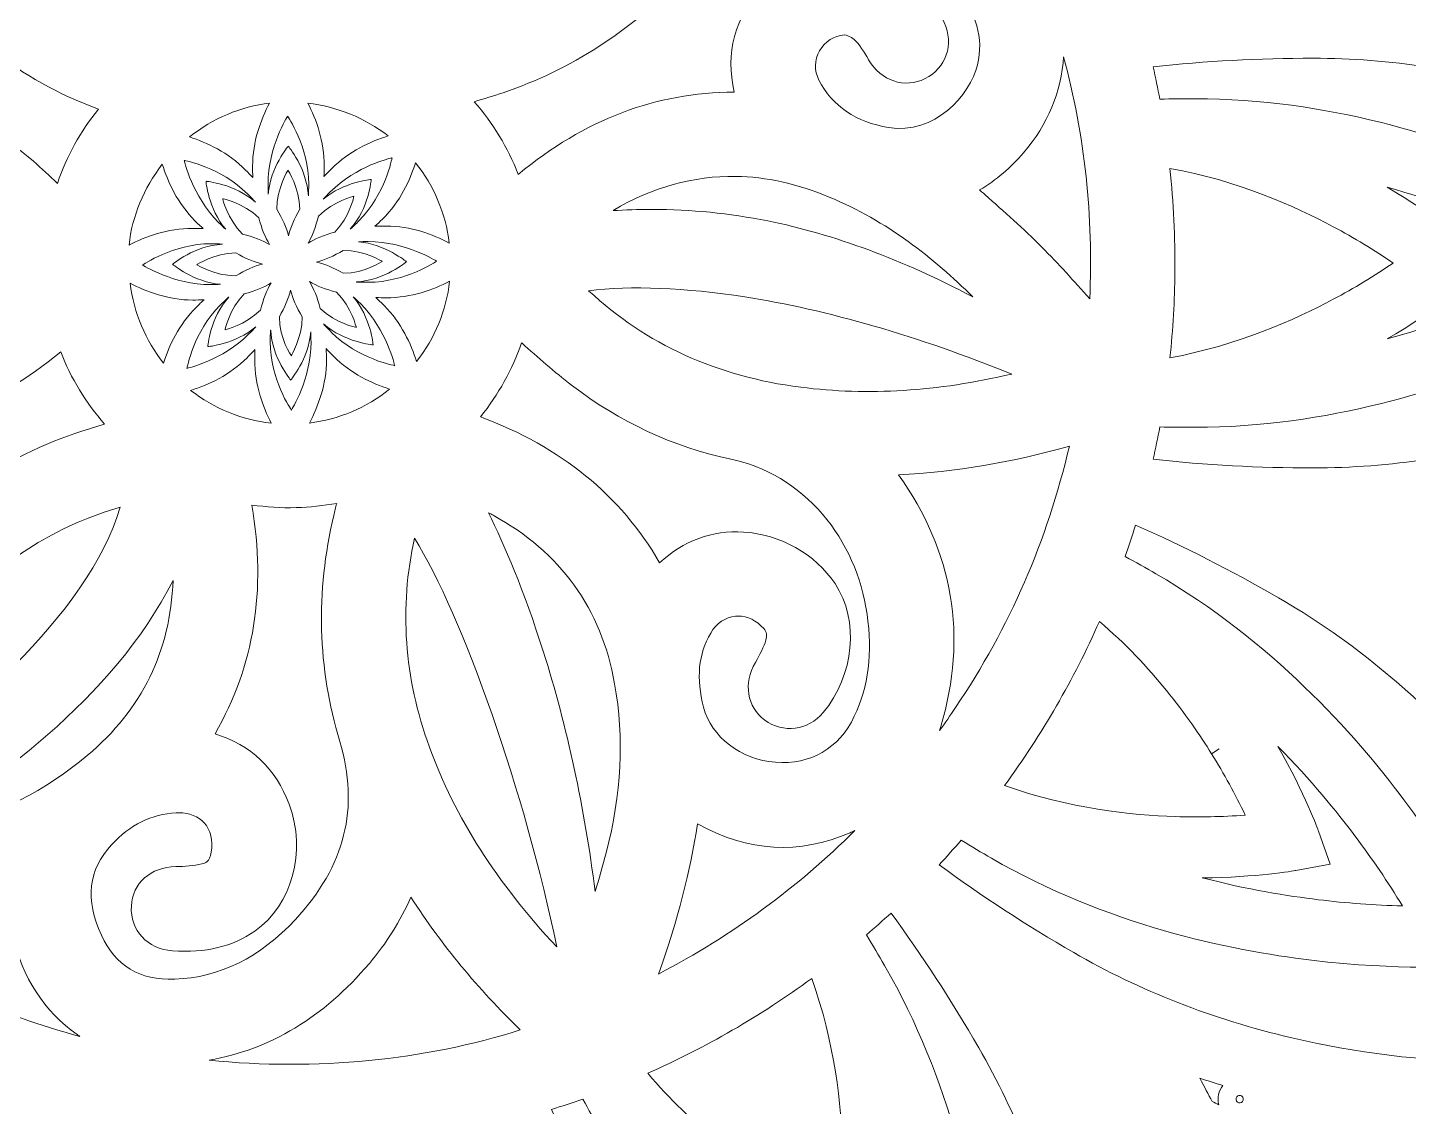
# Model space of a CAD drawing. Header units: millimetres. Extents: x -17 to 2094, y -143 to 314.
# Drawn here: x 452.9 to 568, y 6.1 to 96 of the extents above; entities that cross this region are included whole.
import ezdxf

# ---------------------------------------------------------------- set-up
doc = ezdxf.new("R2010")
doc.units = ezdxf.units.MM
doc.header["$MEASUREMENT"] = 0
doc.layers.add('Layer 3', color=7, linetype='Continuous')

msp = doc.modelspace()

# ---------------------------------------------------------------- linework, layer by layer
at = {"layer": 'Layer 3', "lineweight": 0}
for points, knots in [([(663.7, 73.81), (663.7, 73.81), (667.43, 76.32), (667.43, 76.32), (667.43, 76.32), (663.7, 78.84), (663.7, 78.84), (663.26, 79.13), (652.64, 86.25), (635.47, 93.41), (623.61, 98.36), (606.81, 104.02), (587.6, 106.56), (602.98, 118.37), (614.7, 131.67), (622.5, 141.9), (633.79, 156.69), (639.43, 168.16), (639.67, 168.64), (639.67, 168.64), (641.64, 172.67), (641.64, 172.67), (641.64, 172.67), (637.15, 172.99), (637.15, 172.99), (636.62, 173.03), (623.87, 173.88), (605.41, 171.49), (592.67, 169.85), (575.29, 166.35), (557.38, 158.94), (564.8, 176.86), (568.3, 194.25), (569.94, 207), (572.33, 225.46), (571.48, 238.21), (571.44, 238.74), (571.44, 238.74), (571.12, 243.22), (571.12, 243.22), (571.12, 243.22), (567.09, 241.25), (567.09, 241.25), (566.61, 241.02), (555.14, 235.38), (540.35, 224.09), (530.13, 216.29), (516.83, 204.58), (505.02, 189.2), (502.49, 208.43), (496.83, 225.24), (491.88, 237.1), (484.71, 254.28), (477.6, 264.89), (477.3, 265.34), (477.3, 265.34), (474.79, 269.06), (474.79, 269.06), (474.79, 269.06), (472.27, 265.34), (472.27, 265.34), (471.97, 264.89), (464.86, 254.28), (457.7, 237.1), (452.75, 225.24), (447.09, 208.45), (444.55, 189.23), (432.74, 204.62), (419.43, 216.34), (409.21, 224.14), (394.42, 235.43), (382.95, 241.07), (382.47, 241.3), (382.47, 241.3), (378.43, 243.27), (378.43, 243.27), (378.43, 243.27), (378.12, 238.79), (378.12, 238.79), (378.08, 238.25), (377.23, 225.51), (379.61, 207.05), (381.26, 194.3), (384.75, 176.93), (392.16, 159.02), (374.25, 166.44), (356.86, 169.93), (344.11, 171.58), (325.65, 173.96), (312.9, 173.11), (312.37, 173.07), (312.37, 173.07), (307.89, 172.76), (307.89, 172.76), (307.89, 172.76), (309.86, 168.72), (309.86, 168.72), (310.09, 168.24), (315.73, 156.77), (327.02, 141.98), (334.82, 131.76), (346.53, 118.46), (361.9, 106.66), (342.68, 104.12), (325.87, 98.46), (314.01, 93.51), (296.83, 86.34), (286.21, 79.23), (285.77, 78.93), (285.77, 78.93), (282.05, 76.42), (282.05, 76.42), (282.05, 76.42), (285.77, 73.91), (285.77, 73.91), (286.21, 73.61), (296.83, 66.5), (314.01, 59.33), (325.87, 54.38), (342.66, 48.72), (361.88, 46.18), (346.49, 34.38), (334.77, 21.07), (326.97, 10.85), (315.68, -3.95), (310.04, -15.41), (309.81, -15.89), (309.81, -15.89), (307.84, -19.93), (307.84, -19.93), (307.84, -19.93), (312.32, -20.25), (312.32, -20.25), (312.85, -20.28), (325.6, -21.13), (344.06, -18.75), (356.81, -17.11), (374.18, -13.61), (392.09, -6.2), (384.67, -24.12), (381.17, -41.5), (379.53, -54.26), (377.15, -72.71), (378, -85.46), (378.04, -86), (378.04, -86), (378.35, -90.48), (378.35, -90.48), (378.35, -90.48), (382.39, -88.51), (382.39, -88.51), (382.87, -88.28), (394.33, -82.64), (409.13, -71.35), (419.35, -63.55), (432.64, -51.83), (444.45, -36.46), (446.98, -55.69), (452.65, -72.49), (457.6, -84.36), (464.77, -101.54), (471.88, -112.15), (472.18, -112.59), (472.18, -112.59), (474.69, -116.32), (474.69, -116.32), (474.69, -116.32), (477.2, -112.59), (477.2, -112.59), (477.5, -112.15), (484.61, -101.54), (491.78, -84.36), (496.73, -72.5), (502.39, -55.7), (504.92, -36.49), (516.73, -51.87), (530.04, -63.59), (540.26, -71.4), (555.05, -82.69), (566.52, -88.32), (567, -88.56), (567, -88.56), (571.04, -90.53), (571.04, -90.53), (571.04, -90.53), (571.35, -86.05), (571.35, -86.05), (571.39, -85.51), (572.24, -72.76), (569.86, -54.31), (568.22, -41.56), (564.72, -24.18), (557.31, -6.27), (575.23, -13.69), (592.61, -17.19), (605.37, -18.84), (623.82, -21.22), (636.57, -20.37), (637.11, -20.33), (637.11, -20.33), (641.59, -20.02), (641.59, -20.02), (641.59, -20.02), (639.62, -15.98), (639.62, -15.98), (639.38, -15.5), (633.75, -4.03), (622.46, 10.76), (614.66, 20.98), (602.94, 34.28), (587.57, 46.08), (606.8, 48.62), (623.6, 54.28), (635.47, 59.23), (652.64, 66.4), (663.26, 73.51), (663.7, 73.81)], [0, 0, 0, 0, 1, 1, 1, 2, 2, 2, 3, 3, 3, 4, 4, 4, 5, 5, 5, 6, 6, 6, 7, 7, 7, 8, 8, 8, 9, 9, 9, 10, 10, 10, 11, 11, 11, 12, 12, 12, 13, 13, 13, 14, 14, 14, 15, 15, 15, 16, 16, 16, 17, 17, 17, 18, 18, 18, 19, 19, 19, 20, 20, 20, 21, 21, 21, 22, 22, 22, 23, 23, 23, 24, 24, 24, 25, 25, 25, 26, 26, 26, 27, 27, 27, 28, 28, 28, 29, 29, 29, 30, 30, 30, 31, 31, 31, 32, 32, 32, 33, 33, 33, 34, 34, 34, 35, 35, 35, 36, 36, 36, 37, 37, 37, 38, 38, 38, 39, 39, 39, 40, 40, 40, 41, 41, 41, 42, 42, 42, 43, 43, 43, 44, 44, 44, 45, 45, 45, 46, 46, 46, 47, 47, 47, 48, 48, 48, 49, 49, 49, 50, 50, 50, 51, 51, 51, 52, 52, 52, 53, 53, 53, 54, 54, 54, 55, 55, 55, 56, 56, 56, 57, 57, 57, 58, 58, 58, 59, 59, 59, 60, 60, 60, 61, 61, 61, 62, 62, 62, 63, 63, 63, 64, 64, 64, 65, 65, 65, 66, 66, 66, 67, 67, 67, 68, 68, 68, 69, 69, 69, 70, 70, 70, 71, 71, 71, 72, 72, 72, 72]), ([(433.35, 117.97), (433.46, 117.97), (433.56, 117.97), (433.67, 117.97), (436.08, 117.85), (438.06, 116.91), (439.25, 115.32), (440.51, 113.64), (440.87, 111.28), (440.25, 108.68), (440.16, 108.3), (440.01, 107.91), (439.8, 107.5), (439.34, 106.6), (438.71, 106.03), (437.98, 105.85), (437.26, 105.67), (436.44, 105.89), (435.61, 106.48), (434.98, 106.92), (434.86, 107.25), (435.09, 107.93), (435.25, 108.44), (435.52, 108.99), (435.9, 109.63), (436.95, 111.39), (436.58, 113.45), (435.01, 114.52), (433.41, 115.61), (431.35, 115.24), (430.12, 113.63), (427.52, 110.23), (427.24, 105.78), (429.45, 102.81), (431.24, 100.39), (434.22, 98.84), (437.22, 98.76), (439.71, 98.7), (442.04, 99.61), (443.88, 101.34), (447.16, 95.69), (452.06, 91.7), (458.81, 89.19), (457.3, 87.31), (456.18, 85.28), (455.4, 83.01), (454.74, 83.64), (454.09, 84.25), (453.4, 84.85), (448.88, 88.72), (443.57, 91.4), (437.61, 92.82), (433.28, 93.85), (430.07, 96.53), (428.07, 100.78), (426.12, 104.94), (425.85, 109.1), (427.25, 113.17), (428.28, 116.18), (430.57, 117.97), (433.35, 117.97)], [0, 0, 0, 0, 1, 1, 1, 2, 2, 2, 3, 3, 3, 4, 4, 4, 5, 5, 5, 6, 6, 6, 7, 7, 7, 8, 8, 8, 9, 9, 9, 10, 10, 10, 11, 11, 11, 12, 12, 12, 13, 13, 13, 14, 14, 14, 15, 15, 15, 16, 16, 16, 17, 17, 17, 18, 18, 18, 19, 19, 19, 20, 20, 20, 20]), ([(524.65, 87.66), (521.94, 88.11), (519.99, 89.43), (518.85, 91.61), (518.45, 92.37), (518.47, 93.28), (518.91, 94.06), (519.34, 94.83), (520.12, 95.32), (520.97, 95.37), (521.1, 95.38), (521.51, 95.24), (521.8, 94.99), (522.23, 94.61), (522.6, 93.96), (522.97, 93.33), (522.97, 93.33), (522.99, 93.29), (522.99, 93.29), (524.01, 91.54), (525.99, 90.88), (527.7, 91.73), (529.44, 92.59), (530.12, 94.6), (529.29, 96.4), (527.9, 99.4), (525.98, 101.24), (523.44, 102.03), (520.06, 103.08), (516.92, 102.13), (514.1, 99.2), (511.82, 96.84), (511.03, 93.88), (511.8, 90.6), (505.24, 90.58), (499.34, 88.33), (493.8, 83.76), (492.91, 86.03), (491.7, 88.02), (490.13, 89.81), (490.94, 90.05), (491.74, 90.29), (492.54, 90.56), (498.2, 92.48), (503.18, 95.69), (507.34, 100.11), (510.34, 103.29), (514.05, 104.81), (518.4, 104.63), (523.26, 104.43), (527.24, 102.61), (530.21, 99.23), (531.99, 97.2), (532.59, 95.13), (532.06, 92.88), (531.45, 90.35), (528.47, 87.03), (524.65, 87.66)], [0, 0, 0, 0, 1, 1, 1, 2, 2, 2, 3, 3, 3, 4, 4, 4, 5, 5, 5, 6, 6, 6, 7, 7, 7, 8, 8, 8, 9, 9, 9, 10, 10, 10, 11, 11, 11, 12, 12, 12, 13, 13, 13, 14, 14, 14, 15, 15, 15, 16, 16, 16, 17, 17, 17, 18, 18, 18, 19, 19, 19, 19]), ([(535.9, 85.56), (537.91, 87.91), (539.06, 90.66), (539.24, 93.56), (541, 87), (541.73, 80.24), (541.41, 73.38), (540.09, 74.88), (538.81, 76.31), (537.42, 77.7), (535.9, 79.22), (534.27, 80.67), (532.69, 82.06), (532.69, 82.06), (532.56, 82.18), (532.56, 82.18), (532.46, 82.27), (532.35, 82.36), (532.24, 82.46), (533.62, 83.28), (534.84, 84.32), (535.9, 85.56)], [0, 0, 0, 0, 1, 1, 1, 2, 2, 2, 3, 3, 3, 4, 4, 4, 5, 5, 5, 6, 6, 6, 7, 7, 7, 7]), ([(579.33, 62.25), (572.88, 60.3), (566.39, 59.31), (560.04, 59.31), (555.53, 59.31), (551.04, 59.55), (546.7, 60.03), (546.9, 60.92), (547.09, 61.82), (547.25, 62.72), (548.26, 62.7), (549.24, 62.69), (550.18, 62.69), (561.24, 62.69), (571.15, 65.93), (577.51, 68.66), (584.4, 71.61), (588.69, 74.55), (588.87, 74.67), (588.87, 74.67), (591.32, 76.37), (591.32, 76.37), (591.32, 76.37), (588.87, 78.07), (588.87, 78.07), (588.69, 78.19), (584.41, 81.13), (577.51, 84.08), (571.15, 86.81), (561.24, 90.06), (550.18, 90.06), (549.24, 90.06), (548.26, 90.04), (547.25, 90.02), (547.09, 90.92), (546.9, 91.82), (546.7, 92.72), (551.04, 93.19), (555.53, 93.43), (560.04, 93.43), (566.39, 93.43), (572.88, 92.44), (579.33, 90.5), (584.52, 88.93), (589.7, 86.74), (594.72, 83.99), (599.31, 81.48), (603.83, 78.15), (606.13, 76.37), (603.82, 74.59), (599.3, 71.26), (594.72, 68.75), (589.7, 66), (584.52, 63.82), (579.33, 62.25)], [0, 0, 0, 0, 1, 1, 1, 2, 2, 2, 3, 3, 3, 4, 4, 4, 5, 5, 5, 6, 6, 6, 7, 7, 7, 8, 8, 8, 9, 9, 9, 10, 10, 10, 11, 11, 11, 12, 12, 12, 13, 13, 13, 14, 14, 14, 15, 15, 15, 16, 16, 16, 17, 17, 17, 18, 18, 18, 18]), ([(473.07, 89.7), (472.35, 88.33), (471.66, 86.48), (471.66, 84.44), (471.66, 84.12), (471.67, 83.8), (471.68, 83.49), (471.49, 83.7), (471.29, 83.91), (471.08, 84.12), (469.61, 85.59), (467.85, 86.41), (466.4, 86.87), (468.35, 88.42), (470.68, 89.41), (473.07, 89.7)], [0, 0, 0, 0, 1, 1, 1, 2, 2, 2, 3, 3, 3, 4, 4, 4, 5, 5, 5, 5]), ([(476.34, 82.93), (476.34, 82.6), (476.33, 82.28), (476.32, 81.97), (476.31, 81.97), (476.31, 81.96), (476.31, 81.96), (476.19, 84.28), (474.63, 86.11), (474.63, 86.11), (474.63, 86.11), (473.14, 84.36), (472.97, 82.11), (472.95, 82.38), (472.95, 82.65), (472.95, 82.93), (472.95, 86.07), (474.58, 88.61), (474.58, 88.61), (474.58, 88.61), (476.34, 86.07), (476.34, 82.93)], [0, 0, 0, 0, 1, 1, 1, 2, 2, 2, 3, 3, 3, 4, 4, 4, 5, 5, 5, 6, 6, 6, 7, 7, 7, 7]), ([(478.26, 84.25), (478.04, 84.02), (477.82, 83.8), (477.61, 83.57), (477.62, 83.85), (477.63, 84.14), (477.63, 84.44), (477.63, 86.52), (476.97, 88.34), (476.26, 89.69), (478.73, 89.39), (481.02, 88.45), (482.96, 86.96), (481.48, 86.5), (479.7, 85.68), (478.26, 84.25)], [0, 0, 0, 0, 1, 1, 1, 2, 2, 2, 3, 3, 3, 4, 4, 4, 5, 5, 5, 5]), ([(481.55, 83.33), (481.55, 83.33), (479.26, 83.14), (477.55, 81.68), (477.73, 81.88), (477.92, 82.08), (478.11, 82.28), (480.33, 84.49), (483.28, 85.14), (483.28, 85.14), (483.28, 85.14), (482.73, 82.1), (480.51, 79.88), (480.28, 79.64), (480.04, 79.42), (479.81, 79.21), (479.81, 79.21), (479.8, 79.21), (479.8, 79.21), (481.35, 80.93), (481.55, 83.33), (481.55, 83.33)], [0, 0, 0, 0, 1, 1, 1, 2, 2, 2, 3, 3, 3, 4, 4, 4, 5, 5, 5, 6, 6, 6, 7, 7, 7, 7]), ([(466.86, 79.9), (467.08, 79.67), (467.31, 79.45), (467.54, 79.25), (467.26, 79.26), (466.97, 79.26), (466.67, 79.26), (464.56, 79.26), (462.72, 78.58), (461.37, 77.87), (461.62, 80.27), (462.59, 82.62), (464.14, 84.6), (464.61, 83.12), (465.42, 81.33), (466.86, 79.9)], [0, 0, 0, 0, 1, 1, 1, 2, 2, 2, 3, 3, 3, 4, 4, 4, 5, 5, 5, 5]), ([(471.23, 82.14), (471.46, 81.91), (471.69, 81.68), (471.9, 81.45), (471.9, 81.44), (471.9, 81.44), (471.9, 81.43), (470.18, 82.99), (467.78, 83.18), (467.78, 83.18), (467.78, 83.18), (467.96, 80.89), (469.42, 79.18), (469.23, 79.36), (469.03, 79.55), (468.83, 79.75), (466.61, 81.96), (465.97, 84.92), (465.97, 84.92), (465.97, 84.92), (469.01, 84.36), (471.23, 82.14)], [0, 0, 0, 0, 1, 1, 1, 2, 2, 2, 3, 3, 3, 4, 4, 4, 5, 5, 5, 6, 6, 6, 7, 7, 7, 7]), ([(473.68, 80.85), (473.69, 82.65), (474.6, 84.1), (474.6, 84.1), (474.6, 84.1), (475.57, 82.65), (475.59, 80.85), (475.12, 80.05), (474.8, 79.29), (474.66, 78.63), (474.49, 79.29), (474.15, 80.05), (473.68, 80.85)], [0, 0, 0, 0, 1, 1, 1, 2, 2, 2, 3, 3, 3, 4, 4, 4, 4]), ([(482.8, 79.45), (482.48, 79.45), (482.17, 79.44), (481.86, 79.43), (482.07, 79.62), (482.28, 79.82), (482.49, 80.03), (483.97, 81.51), (484.78, 83.28), (485.24, 84.72), (486.78, 82.8), (487.74, 80.51), (488.05, 78.04), (486.68, 78.76), (484.83, 79.45), (482.8, 79.45)], [0, 0, 0, 0, 1, 1, 1, 2, 2, 2, 3, 3, 3, 4, 4, 4, 5, 5, 5, 5]), ([(566.69, 76.37), (565.12, 75.29), (563.45, 74.28), (561.7, 73.35), (558.54, 71.66), (553.68, 69.49), (548.1, 68.48), (548.35, 70.85), (548.49, 73.25), (548.51, 75.63), (548.54, 78.51), (548.4, 81.4), (548.1, 84.26), (553.68, 83.26), (558.54, 81.09), (561.7, 79.4), (563.45, 78.46), (565.12, 77.45), (566.69, 76.37)], [0, 0, 0, 0, 1, 1, 1, 2, 2, 2, 3, 3, 3, 4, 4, 4, 5, 5, 5, 6, 6, 6, 6]), ([(531.67, 73.56), (525.82, 76.65), (520.09, 78.77), (514.58, 79.88), (511.36, 80.52), (508.21, 80.84), (504.94, 80.84), (503.77, 80.84), (502.68, 80.8), (501.7, 80.74), (505, 82.71), (508.37, 83.63), (511.93, 83.59), (514.46, 83.55), (517, 82.99), (519.69, 81.87), (524.53, 79.87), (528.42, 76.77), (531.67, 73.56)], [0, 0, 0, 0, 1, 1, 1, 2, 2, 2, 3, 3, 3, 4, 4, 4, 5, 5, 5, 6, 6, 6, 6]), ([(473.08, 77.91), (472.49, 78.26), (471.72, 78.56), (470.82, 78.79), (469.56, 80.07), (469.17, 81.73), (469.17, 81.73), (469.17, 81.73), (470.89, 81.4), (472.17, 80.14), (472.41, 79.24), (472.72, 78.48), (473.08, 77.91)], [0, 0, 0, 0, 1, 1, 1, 2, 2, 2, 3, 3, 3, 4, 4, 4, 4]), ([(478.51, 78.94), (477.61, 78.7), (476.85, 78.39), (476.28, 78.03), (476.63, 78.61), (476.93, 79.39), (477.15, 80.29), (478.43, 81.55), (480.1, 81.93), (480.1, 81.93), (480.1, 81.93), (479.77, 80.22), (478.51, 78.94)], [0, 0, 0, 0, 1, 1, 1, 2, 2, 2, 3, 3, 3, 4, 4, 4, 4]), ([(572.65, 78.26), (572.54, 78.35), (570.16, 80.36), (566.2, 82.69), (569.97, 81.64), (573.17, 80.42), (575.47, 79.44), (577.66, 78.5), (579.79, 77.47), (581.82, 76.37), (579.79, 75.27), (577.66, 74.24), (575.47, 73.3), (573.17, 72.32), (569.97, 71.1), (566.2, 70.05), (570.15, 72.38), (572.54, 74.39), (572.65, 74.49), (572.65, 74.49), (574.87, 76.37), (574.87, 76.37), (574.87, 76.37), (572.65, 78.26), (572.65, 78.26)], [0, 0, 0, 0, 1, 1, 1, 2, 2, 2, 3, 3, 3, 4, 4, 4, 5, 5, 5, 6, 6, 6, 7, 7, 7, 8, 8, 8, 8]), ([(465, 76.27), (465, 76.27), (466.75, 74.78), (468.99, 74.6), (468.73, 74.59), (468.45, 74.58), (468.18, 74.58), (465.04, 74.58), (462.49, 76.21), (462.49, 76.21), (462.49, 76.21), (465.04, 77.98), (468.18, 77.98), (468.51, 77.98), (468.83, 77.97), (469.14, 77.95), (469.14, 77.95), (469.15, 77.95), (469.15, 77.94), (466.83, 77.82), (465, 76.27), (465, 76.27)], [0, 0, 0, 0, 1, 1, 1, 2, 2, 2, 3, 3, 3, 4, 4, 4, 5, 5, 5, 6, 6, 6, 7, 7, 7, 7]), ([(472.48, 76.29), (471.81, 76.12), (471.06, 75.79), (470.26, 75.31), (468.46, 75.32), (467.01, 76.23), (467.01, 76.23), (467.01, 76.23), (468.46, 77.21), (470.26, 77.22), (471.06, 76.76), (471.82, 76.44), (472.48, 76.29)], [0, 0, 0, 0, 1, 1, 1, 2, 2, 2, 3, 3, 3, 4, 4, 4, 4]), ([(477, 76.45), (477.66, 76.62), (478.42, 76.96), (479.22, 77.43), (481.01, 77.42), (482.46, 76.51), (482.46, 76.51), (482.46, 76.51), (481.01, 75.53), (479.21, 75.52), (478.41, 75.99), (477.65, 76.31), (477, 76.45)], [0, 0, 0, 0, 1, 1, 1, 2, 2, 2, 3, 3, 3, 4, 4, 4, 4]), ([(484.48, 76.48), (484.48, 76.48), (482.72, 77.96), (480.48, 78.14), (480.75, 78.15), (481.02, 78.16), (481.3, 78.16), (484.44, 78.16), (486.98, 76.53), (486.98, 76.53), (486.98, 76.53), (484.44, 74.77), (481.3, 74.77), (480.97, 74.77), (480.65, 74.78), (480.33, 74.79), (480.33, 74.8), (480.33, 74.8), (480.32, 74.8), (482.64, 74.92), (484.48, 76.48), (484.48, 76.48)], [0, 0, 0, 0, 1, 1, 1, 2, 2, 2, 3, 3, 3, 4, 4, 4, 5, 5, 5, 6, 6, 6, 7, 7, 7, 7]), ([(476.39, 74.83), (476.98, 74.48), (477.75, 74.18), (478.66, 73.95), (479.92, 72.67), (480.3, 71.01), (480.3, 71.01), (480.3, 71.01), (478.58, 71.34), (477.3, 72.6), (477.06, 73.5), (476.75, 74.26), (476.39, 74.83)], [0, 0, 0, 0, 1, 1, 1, 2, 2, 2, 3, 3, 3, 4, 4, 4, 4]), ([(482.62, 72.84), (482.39, 73.07), (482.16, 73.29), (481.93, 73.5), (482.22, 73.49), (482.51, 73.48), (482.8, 73.48), (484.9, 73.48), (486.73, 74.15), (488.08, 74.86), (487.8, 72.42), (486.86, 70.12), (485.33, 68.16), (484.86, 69.63), (484.05, 71.41), (482.62, 72.84)], [0, 0, 0, 0, 1, 1, 1, 2, 2, 2, 3, 3, 3, 4, 4, 4, 5, 5, 5, 5]), ([(466.67, 73.29), (466.99, 73.29), (467.31, 73.3), (467.62, 73.32), (467.41, 73.12), (467.2, 72.92), (466.99, 72.71), (465.51, 71.24), (464.69, 69.47), (464.24, 68.02), (462.74, 69.93), (461.78, 72.22), (461.45, 74.69), (462.81, 73.98), (464.65, 73.29), (466.67, 73.29)], [0, 0, 0, 0, 1, 1, 1, 2, 2, 2, 3, 3, 3, 4, 4, 4, 5, 5, 5, 5]), ([(473.2, 74.72), (472.85, 74.13), (472.55, 73.36), (472.32, 72.45), (471.04, 71.19), (469.37, 70.81), (469.37, 70.81), (469.37, 70.81), (469.71, 72.53), (470.97, 73.81), (471.87, 74.05), (472.63, 74.36), (473.2, 74.72)], [0, 0, 0, 0, 1, 1, 1, 2, 2, 2, 3, 3, 3, 4, 4, 4, 4]), ([(474.82, 74.11), (474.99, 73.45), (475.32, 72.69), (475.8, 71.89), (475.78, 70.1), (474.88, 68.65), (474.88, 68.65), (474.88, 68.65), (473.9, 70.1), (473.89, 71.89), (474.35, 72.7), (474.67, 73.46), (474.82, 74.11)], [0, 0, 0, 0, 1, 1, 1, 2, 2, 2, 3, 3, 3, 4, 4, 4, 4]), ([(517.33, 66.03), (510.38, 66.91), (504.44, 69.61), (499.66, 74.07), (503.17, 74.5), (507.72, 74.32), (512.69, 73.55), (519.53, 72.48), (527.17, 70.27), (534.91, 67.13), (528.71, 65.67), (522.94, 65.31), (517.33, 66.03)], [0, 0, 0, 0, 1, 1, 1, 2, 2, 2, 3, 3, 3, 4, 4, 4, 4]), ([(468.96, 72.87), (469.2, 73.1), (469.43, 73.32), (469.66, 73.53), (469.67, 73.53), (469.67, 73.53), (469.68, 73.53), (468.12, 71.81), (467.93, 69.41), (467.93, 69.41), (467.93, 69.41), (470.22, 69.6), (471.93, 71.06), (471.75, 70.86), (471.56, 70.66), (471.36, 70.47), (469.14, 68.25), (466.19, 67.6), (466.19, 67.6), (466.19, 67.6), (466.75, 70.65), (468.96, 72.87)], [0, 0, 0, 0, 1, 1, 1, 2, 2, 2, 3, 3, 3, 4, 4, 4, 5, 5, 5, 6, 6, 6, 7, 7, 7, 7]), ([(478.24, 70.6), (478.01, 70.83), (477.79, 71.06), (477.58, 71.3), (477.58, 71.3), (477.58, 71.31), (477.58, 71.31), (479.3, 69.76), (481.7, 69.56), (481.7, 69.56), (481.7, 69.56), (481.51, 71.85), (480.05, 73.56), (480.25, 73.38), (480.44, 73.19), (480.64, 73), (482.86, 70.78), (483.5, 67.83), (483.5, 67.83), (483.5, 67.83), (480.46, 68.38), (478.24, 70.6)], [0, 0, 0, 0, 1, 1, 1, 2, 2, 2, 3, 3, 3, 4, 4, 4, 5, 5, 5, 6, 6, 6, 7, 7, 7, 7]), ([(473.13, 69.81), (473.13, 70.14), (473.14, 70.46), (473.16, 70.77), (473.16, 70.78), (473.16, 70.78), (473.17, 70.78), (473.28, 68.47), (474.84, 66.63), (474.84, 66.63), (474.84, 66.63), (476.33, 68.39), (476.51, 70.63), (476.52, 70.36), (476.53, 70.09), (476.53, 69.81), (476.53, 66.67), (474.89, 64.13), (474.89, 64.13), (474.89, 64.13), (473.13, 66.67), (473.13, 69.81)], [0, 0, 0, 0, 1, 1, 1, 2, 2, 2, 3, 3, 3, 4, 4, 4, 5, 5, 5, 6, 6, 6, 7, 7, 7, 7]), ([(471.21, 68.49), (471.44, 68.72), (471.65, 68.95), (471.86, 69.18), (471.85, 68.89), (471.84, 68.6), (471.84, 68.31), (471.84, 66.21), (472.52, 64.38), (473.22, 63.04), (470.74, 63.32), (468.43, 64.26), (466.5, 65.77), (467.98, 66.23), (469.77, 67.05), (471.21, 68.49)], [0, 0, 0, 0, 1, 1, 1, 2, 2, 2, 3, 3, 3, 4, 4, 4, 5, 5, 5, 5]), ([(476.4, 63.05), (477.12, 64.42), (477.82, 66.27), (477.82, 68.31), (477.82, 68.63), (477.81, 68.94), (477.79, 69.25), (477.99, 69.04), (478.19, 68.83), (478.39, 68.62), (479.87, 67.15), (481.63, 66.33), (483.08, 65.88), (481.13, 64.32), (478.84, 63.34), (476.4, 63.05)], [0, 0, 0, 0, 1, 1, 1, 2, 2, 2, 3, 3, 3, 4, 4, 4, 5, 5, 5, 5]), ([(521.8, 38.62), (520.54, 35.96), (518.14, 34.56), (515.22, 34.79), (512.35, 35.01), (509.89, 36.9), (509.24, 39.38), (508.61, 41.78), (508.8, 43.8), (509.83, 45.56), (510.31, 46.37), (511.06, 46.88), (511.89, 46.96), (511.96, 46.97), (512.04, 46.97), (512.12, 46.97), (512.9, 46.97), (513.66, 46.6), (514.25, 45.93), (514.5, 45.64), (514.55, 45.34), (514.43, 44.96), (514.25, 44.41), (513.97, 43.82), (513.56, 43.1), (512.54, 41.37), (512.86, 39.4), (514.33, 38.31), (515.86, 37.17), (517.95, 37.44), (519.2, 38.93), (521.8, 42.01), (522.23, 46.63), (520.19, 49.67), (518.54, 52.14), (515.63, 53.78), (512.57, 53.97), (509.98, 54.14), (507.53, 53.23), (505.58, 51.41), (502.29, 57.06), (497.39, 61.05), (490.65, 63.56), (492.15, 65.43), (493.3, 67.5), (494.07, 69.72), (494.08, 69.71), (494.1, 69.7), (494.11, 69.69), (495.43, 68.52), (496.8, 67.31), (498.24, 66.2), (502.27, 63.12), (506.7, 61.06), (511.41, 60.07), (514.42, 59.44), (517.09, 57.84), (519.15, 55.45), (521.12, 53.14), (522.41, 50.27), (522.86, 47.14), (523.33, 43.9), (522.98, 41.11), (521.8, 38.62)], [0, 0, 0, 0, 1, 1, 1, 2, 2, 2, 3, 3, 3, 4, 4, 4, 5, 5, 5, 6, 6, 6, 7, 7, 7, 8, 8, 8, 9, 9, 9, 10, 10, 10, 11, 11, 11, 12, 12, 12, 13, 13, 13, 14, 14, 14, 15, 15, 15, 16, 16, 16, 17, 17, 17, 18, 18, 18, 19, 19, 19, 20, 20, 20, 21, 21, 21, 21]), ([(417.41, 59.85), (418.14, 62.87), (420.98, 65.15), (424.01, 65.15), (424.35, 65.15), (424.7, 65.12), (425.03, 65.06), (426.81, 64.74), (429.23, 63.81), (430.56, 61.24), (431, 60.38), (431.05, 59.6), (430.7, 58.92), (430.3, 58.12), (429.41, 57.53), (428.39, 57.36), (428.28, 57.37), (427.98, 57.49), (427.82, 57.64), (427.28, 58.11), (426.85, 58.81), (426.53, 59.36), (425.48, 61.19), (423.53, 61.87), (421.79, 61.03), (420.01, 60.16), (419.33, 58.12), (420.21, 56.27), (421.68, 53.16), (423.71, 51.31), (426.4, 50.6), (429.58, 49.77), (432.55, 50.71), (435.21, 53.38), (437.63, 55.81), (438.46, 58.75), (437.67, 62.14), (444.21, 62.14), (450.11, 64.38), (455.67, 68.98), (456.54, 66.76), (457.75, 64.77), (459.33, 62.95), (459.32, 62.95), (459.31, 62.94), (459.3, 62.94), (452.63, 61.11), (446.79, 57.59), (441.94, 52.47), (439.04, 49.4), (435.39, 47.94), (431.08, 48.12), (426.21, 48.32), (422.23, 50.13), (419.26, 53.51), (419.26, 53.51), (419.26, 53.51), (419.26, 53.51), (417.47, 55.54), (416.86, 57.61), (417.41, 59.85)], [0, 0, 0, 0, 1, 1, 1, 2, 2, 2, 3, 3, 3, 4, 4, 4, 5, 5, 5, 6, 6, 6, 7, 7, 7, 8, 8, 8, 9, 9, 9, 10, 10, 10, 11, 11, 11, 12, 12, 12, 13, 13, 13, 14, 14, 14, 15, 15, 15, 16, 16, 16, 17, 17, 17, 18, 18, 18, 19, 19, 19, 20, 20, 20, 20]), ([(525.47, 58.74), (530.25, 58.98), (534.94, 59.76), (539.72, 61.13), (537.86, 53.21), (534.76, 46.07), (530.23, 39.35), (529.8, 38.7), (529.36, 38.07), (528.91, 37.44), (528.95, 37.55), (528.98, 37.67), (529.01, 37.78), (531.24, 45.3), (530.05, 52.34), (525.47, 58.74)], [0, 0, 0, 0, 1, 1, 1, 2, 2, 2, 3, 3, 3, 4, 4, 4, 5, 5, 5, 5]), ([(438.26, 33.45), (440.62, 39.54), (443.76, 44.46), (447.85, 48.49), (451.51, 52.1), (455.81, 54.64), (460.63, 56.04), (458, 46.99), (447.02, 38.1), (438.9, 31.53), (438.26, 31.01), (437.64, 30.51), (437.04, 30.02), (437.42, 31.17), (437.82, 32.32), (438.26, 33.45)], [0, 0, 0, 0, 1, 1, 1, 2, 2, 2, 3, 3, 3, 4, 4, 4, 5, 5, 5, 5]), ([(465.52, 30.59), (466.4, 30.59), (467.14, 30.29), (467.63, 29.75), (468.16, 29.16), (468.37, 28.29), (468.22, 27.32), (468.08, 26.46), (467.69, 26.38), (467.44, 26.33), (466.75, 26.19), (466.02, 26.11), (465.27, 26.1), (463.18, 26.08), (461.65, 24.73), (461.56, 22.82), (461.45, 20.8), (462.9, 19.23), (464.99, 19.09), (467.75, 18.9), (469.99, 19.44), (471.84, 20.73), (474.96, 22.91), (476.17, 27.35), (474.71, 31.3), (473.6, 34.27), (471.52, 36.24), (468.53, 37.16), (471.8, 42.85), (472.81, 49.1), (471.6, 56.2), (472.8, 56.08), (474.04, 55.96), (475.3, 56), (476.44, 56.03), (477.57, 56.18), (478.67, 56.35), (478.58, 56.02), (478.5, 55.69), (478.42, 55.35), (476.91, 48.96), (477.08, 42.63), (478.92, 36.53), (480.58, 31.01), (479.37, 26.16), (475.23, 21.7), (472.29, 18.53), (468.9, 16.86), (465.17, 16.73), (462.24, 16.63), (460.24, 17.83), (459.06, 20.39), (457.69, 23.37), (457.97, 25.83), (459.91, 27.93), (461.43, 29.57), (463.25, 30.47), (465.3, 30.58), (465.37, 30.58), (465.45, 30.59), (465.52, 30.59)], [0, 0, 0, 0, 1, 1, 1, 2, 2, 2, 3, 3, 3, 4, 4, 4, 5, 5, 5, 6, 6, 6, 7, 7, 7, 8, 8, 8, 9, 9, 9, 10, 10, 10, 11, 11, 11, 12, 12, 12, 13, 13, 13, 14, 14, 14, 15, 15, 15, 16, 16, 16, 17, 17, 17, 18, 18, 18, 19, 19, 19, 20, 20, 20, 20]), ([(495.88, 44.04), (494.27, 49.11), (492.63, 52.92), (491.32, 55.57), (491.45, 55.51), (491.57, 55.44), (491.7, 55.37), (497.31, 52.3), (500.72, 47.58), (501.83, 41.33), (502.63, 36.84), (502.39, 32.1), (501.13, 27.26), (500.85, 26.18), (500.53, 25.1), (500.2, 24.03), (499.33, 31), (497.88, 37.71), (495.88, 44.04)], [0, 0, 0, 0, 1, 1, 1, 2, 2, 2, 3, 3, 3, 4, 4, 4, 5, 5, 5, 6, 6, 6, 6]), ([(540.08, 18.94), (536.15, 21.21), (532.38, 23.67), (528.87, 26.25), (529.49, 26.92), (530.1, 27.61), (530.7, 28.3), (531.56, 27.78), (532.41, 27.27), (533.23, 26.8), (542.81, 21.27), (553.01, 19.13), (559.89, 18.31), (567.3, 17.42), (572.51, 17.82), (572.73, 17.84), (572.73, 17.84), (575.7, 18.08), (575.7, 18.08), (575.7, 18.08), (574.42, 20.78), (574.42, 20.78), (574.33, 20.97), (572.09, 25.67), (567.6, 31.66), (563.45, 37.21), (556.49, 44.97), (546.92, 50.5), (546.1, 50.97), (545.24, 51.45), (544.37, 51.93), (544.67, 52.79), (544.96, 53.67), (545.23, 54.55), (549.22, 52.79), (553.22, 50.76), (557.15, 48.49), (562.64, 45.32), (567.77, 41.22), (572.38, 36.31), (576.09, 32.36), (579.48, 27.87), (582.46, 22.98), (585.17, 18.51), (587.42, 13.37), (588.53, 10.67), (585.64, 10.29), (580.06, 9.66), (574.84, 9.78), (569.11, 9.91), (563.53, 10.61), (558.25, 11.84), (551.69, 13.38), (545.58, 15.77), (540.08, 18.94)], [0, 0, 0, 0, 1, 1, 1, 2, 2, 2, 3, 3, 3, 4, 4, 4, 5, 5, 5, 6, 6, 6, 7, 7, 7, 8, 8, 8, 9, 9, 9, 10, 10, 10, 11, 11, 11, 12, 12, 12, 13, 13, 13, 14, 14, 14, 15, 15, 15, 16, 16, 16, 17, 17, 17, 18, 18, 18, 18]), ([(486.39, 36.06), (484.29, 41.84), (483.87, 47.69), (485.15, 53.45), (489.14, 47.15), (494.44, 31.96), (497, 19.43), (492, 24.76), (488.53, 30.21), (486.39, 36.06)], [0, 0, 0, 0, 1, 1, 1, 2, 2, 2, 3, 3, 3, 3]), ([(445.75, 29.08), (444.6, 28.75), (443.42, 28.46), (442.24, 28.19), (449.78, 32.85), (460.05, 40.04), (465.03, 49.94), (464.84, 44.08), (462.44, 39.18), (457.89, 35.36), (454.47, 32.49), (450.39, 30.38), (445.75, 29.08)], [0, 0, 0, 0, 1, 1, 1, 2, 2, 2, 3, 3, 3, 4, 4, 4, 4]), ([(554.37, 30.39), (552.47, 30.25), (550.51, 30.21), (548.54, 30.27), (544.96, 30.39), (539.66, 30.94), (534.32, 32.86), (537.43, 37.12), (540.09, 41.71), (542.22, 46.52), (546.55, 42.85), (549.67, 38.55), (551.56, 35.51), (551.56, 35.51), (552.2, 35.9), (552.2, 35.9), (552.2, 35.9), (551.56, 35.51), (551.56, 35.51), (552.61, 33.83), (553.55, 32.11), (554.37, 30.39)], [0, 0, 0, 0, 1, 1, 1, 2, 2, 2, 3, 3, 3, 4, 4, 4, 5, 5, 5, 6, 6, 6, 7, 7, 7, 7]), ([(560.48, 29.05), (560.43, 29.19), (559.36, 32.13), (557.1, 36.11), (559.84, 33.32), (562.01, 30.66), (563.51, 28.66), (564.94, 26.76), (566.27, 24.8), (567.47, 22.83), (565.16, 22.89), (562.8, 23.06), (560.44, 23.35), (557.96, 23.65), (554.57, 24.19), (550.79, 25.17), (555.37, 25.21), (558.44, 25.75), (558.59, 25.78), (558.59, 25.78), (561.46, 26.3), (561.46, 26.3), (561.46, 26.3), (560.48, 29.05), (560.48, 29.05)], [0, 0, 0, 0, 1, 1, 1, 2, 2, 2, 3, 3, 3, 4, 4, 4, 5, 5, 5, 6, 6, 6, 7, 7, 7, 8, 8, 8, 8]), ([(505.49, 17.16), (507.09, 21.71), (508.14, 25.75), (508.74, 29.66), (512.95, 27.32), (517.22, 27.08), (521.45, 28.93), (521.58, 28.98), (521.71, 29.04), (521.84, 29.11), (517.1, 24.37), (511.68, 20.41), (505.49, 17.16)], [0, 0, 0, 0, 1, 1, 1, 2, 2, 2, 3, 3, 3, 4, 4, 4, 4]), ([(438.87, 20.13), (443.59, 21.01), (447.6, 22.11), (451.3, 23.56), (451.37, 22.49), (451.46, 21.4), (451.69, 20.32), (452.43, 16.94), (454.33, 14.02), (457.05, 12.11), (457.13, 12.06), (457.2, 12.01), (457.28, 11.96), (450.68, 13.73), (444.44, 16.5), (438.87, 20.13)], [0, 0, 0, 0, 1, 1, 1, 2, 2, 2, 3, 3, 3, 4, 4, 4, 5, 5, 5, 5]), ([(468.03, 9.98), (473.15, 10.89), (477.53, 13.53), (481.39, 18.04), (482.81, 19.71), (483.97, 21.56), (484.85, 23.55), (487.43, 19.57), (490.43, 15.94), (493.97, 12.5), (485.99, 9.97), (476.9, 9.08), (468.03, 9.98)], [0, 0, 0, 0, 1, 1, 1, 2, 2, 2, 3, 3, 3, 4, 4, 4, 4]), ([(502.62, -6.04), (500.35, -2.12), (498.32, 1.89), (496.56, 5.88), (497.44, 6.15), (498.31, 6.44), (499.18, 6.74), (499.66, 5.86), (500.14, 5.01), (500.61, 4.19), (506.13, -5.38), (513.9, -12.34), (519.45, -16.49), (525.46, -20.99), (530.14, -23.22), (530.33, -23.31), (530.33, -23.31), (533.03, -24.59), (533.03, -24.59), (533.03, -24.59), (533.27, -21.62), (533.27, -21.62), (533.29, -21.4), (533.7, -16.27), (532.8, -8.78), (531.98, -1.9), (529.84, 8.3), (524.31, 17.88), (523.84, 18.7), (523.33, 19.55), (522.81, 20.41), (523.5, 21.01), (524.19, 21.62), (524.86, 22.24), (527.44, 18.72), (529.9, 14.95), (532.17, 11.02), (535.34, 5.53), (537.73, -0.58), (539.27, -7.15), (540.5, -12.42), (541.2, -18), (541.33, -23.73), (541.45, -28.95), (540.82, -34.53), (540.43, -37.42), (537.73, -36.31), (532.58, -34.06), (528.13, -31.35), (523.24, -28.37), (518.75, -24.98), (514.8, -21.27), (509.89, -16.66), (505.79, -11.53), (502.62, -6.04)], [0, 0, 0, 0, 1, 1, 1, 2, 2, 2, 3, 3, 3, 4, 4, 4, 5, 5, 5, 6, 6, 6, 7, 7, 7, 8, 8, 8, 9, 9, 9, 10, 10, 10, 11, 11, 11, 12, 12, 12, 13, 13, 13, 14, 14, 14, 15, 15, 15, 16, 16, 16, 17, 17, 17, 18, 18, 18, 18]), ([(518.25, 16.79), (520.17, 11.45), (520.72, 6.15), (520.84, 2.57), (520.9, 0.59), (520.86, -1.36), (520.72, -3.26), (519, -2.44), (517.28, -1.5), (515.6, -0.46), (512.56, 1.43), (508.25, 4.55), (504.59, 8.89), (509.4, 11.02), (513.99, 13.67), (518.25, 16.79)], [0, 0, 0, 0, 1, 1, 1, 2, 2, 2, 3, 3, 3, 4, 4, 4, 5, 5, 5, 5]), ([(552.17, 6.27), (551.98, 6.36), (551.8, 6.45), (551.61, 6.54), (551.3, 7.13), (550.97, 7.76), (550.58, 8.48), (551.21, 8.28), (551.86, 8.07), (552.51, 7.88), (552.14, 7.43), (552.01, 6.83), (552.17, 6.27)], [0, 0, 0, 0, 1, 1, 1, 2, 2, 2, 3, 3, 3, 4, 4, 4, 4]), ([(554.06, 6.47), (553.91, 6.38), (553.73, 6.43), (553.64, 6.58), (553.56, 6.73), (553.61, 6.91), (553.75, 7), (553.8, 7.03), (553.85, 7.04), (553.91, 7.04), (553.93, 7.04), (553.96, 7.04), (553.99, 7.03), (554.07, 7.01), (554.13, 6.96), (554.17, 6.89), (554.17, 6.89), (554.17, 6.89), (554.17, 6.89), (554.26, 6.74), (554.21, 6.55), (554.06, 6.47)], [0, 0, 0, 0, 1, 1, 1, 2, 2, 2, 3, 3, 3, 4, 4, 4, 5, 5, 5, 6, 6, 6, 7, 7, 7, 7])]:
    msp.add_open_spline(points, degree=3, knots=knots, dxfattribs=at)

doc.saveas('drawing.dxf')
